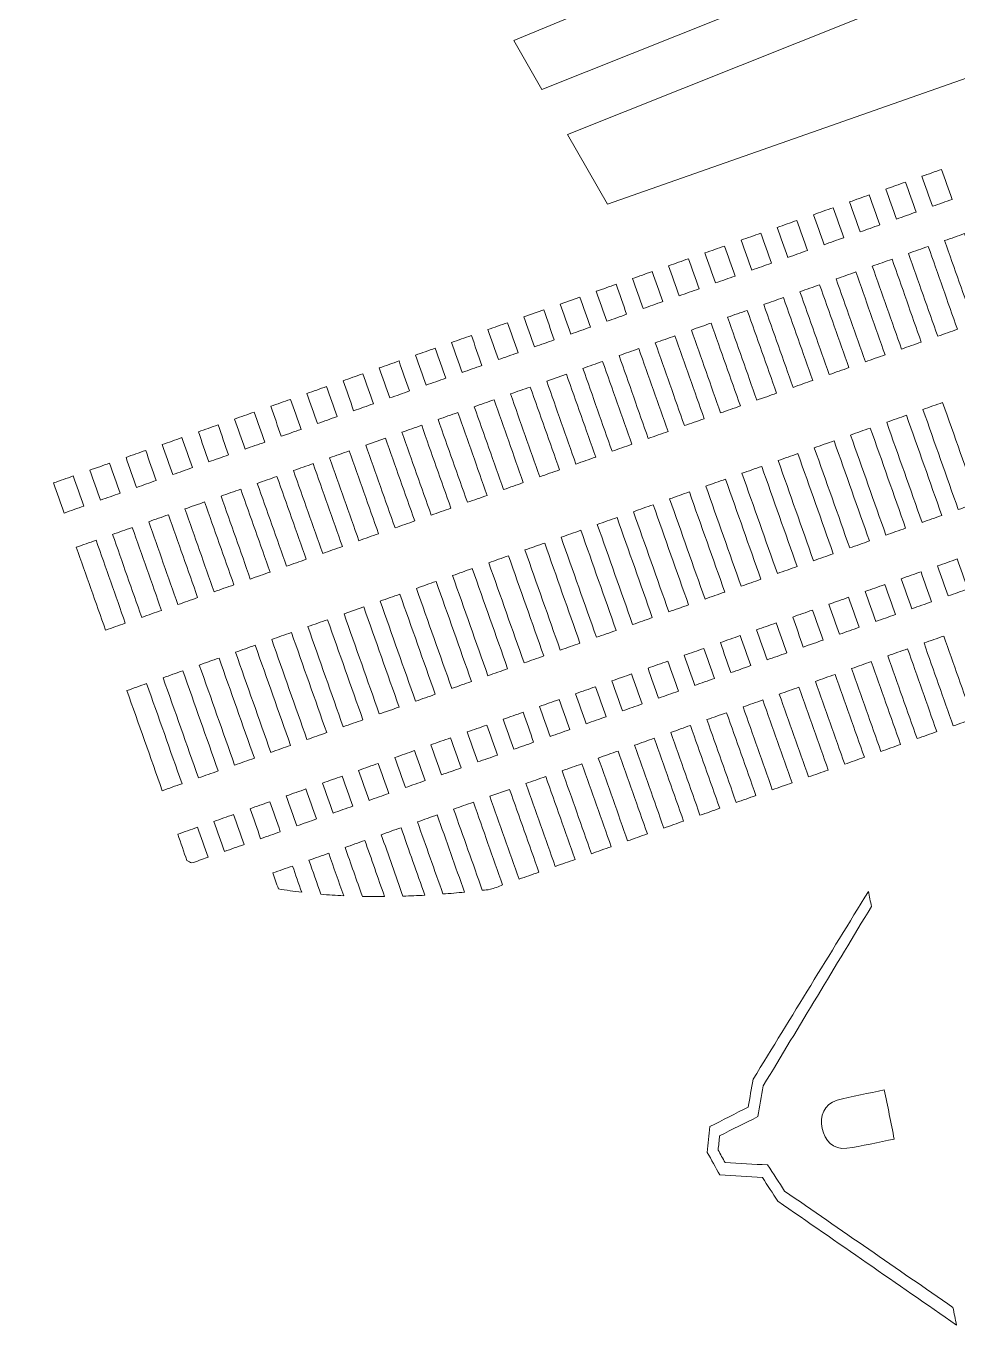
# Model space of a CAD drawing. Header units: millimetres. Extents: x -751 to 1411, y -446 to 1681.
# Drawn here: x -100.5 to 5.1, y 163.3 to 311.8 of the extents above; entities that cross this region are included whole.
import ezdxf

# ---------------------------------------------------------------- set-up
doc = ezdxf.new("R2010")
doc.units = ezdxf.units.MM
doc.header["$MEASUREMENT"] = 0
doc.layers.add('Layer 6', color=7, linetype='Continuous')

msp = doc.modelspace()

# ---------------------------------------------------------------- linework, layer by layer
at = {"layer": 'Layer 6', "lineweight": 0}
for points in [[(-42.08, 304.58), (-45.25, 310.13), (92.16, 366.97), (95.84, 359.61), (-42.08, 304.58)], [(105.27, 340.78), (-34.65, 291.58), (-39.18, 299.5), (98.44, 354.42), (105.27, 340.78)]]:
    msp.add_lwpolyline(points, dxfattribs=at)
for points, knots in [([(-198.52, 551.4), (-477.55, 551.4), (-697.08, 331.88), (-697.08, 52.85), (-697.08, -226.18), (-477.55, -445.71), (-198.52, -445.71), (80.51, -445.71), (300.03, -226.18), (300.03, 52.85), (300.03, 331.88), (80.51, 551.4), (-198.52, 551.4)], [0, 0, 0, 0, 1, 1, 1, 2, 2, 2, 3, 3, 3, 4, 4, 4, 4]), ([(2.19, 291.35), (1.79, 292.48), (1.39, 293.62), (0.99, 294.75), (1.73, 295.01), (2.48, 295.28), (3.22, 295.54), (3.62, 294.41), (4.02, 293.27), (4.42, 292.14), (3.68, 291.87), (2.93, 291.61), (2.19, 291.35)], [0, 0, 0, 0, 1, 1, 1, 2, 2, 2, 3, 3, 3, 4, 4, 4, 4]), ([(-1.91, 289.9), (-2.31, 291.03), (-2.71, 292.17), (-3.11, 293.3), (-2.37, 293.56), (-1.62, 293.83), (-0.88, 294.09), (-0.48, 292.96), (-0.08, 291.82), (0.32, 290.69), (-0.42, 290.43), (-1.17, 290.16), (-1.91, 289.9)], [0, 0, 0, 0, 1, 1, 1, 2, 2, 2, 3, 3, 3, 4, 4, 4, 4]), ([(-6.01, 288.45), (-6.41, 289.59), (-6.81, 290.72), (-7.21, 291.85), (-6.47, 292.12), (-5.72, 292.38), (-4.98, 292.64), (-4.58, 291.51), (-4.18, 290.38), (-3.78, 289.24), (-4.52, 288.98), (-5.27, 288.72), (-6.01, 288.45)], [0, 0, 0, 0, 1, 1, 1, 2, 2, 2, 3, 3, 3, 4, 4, 4, 4]), ([(-10.11, 287), (-10.51, 288.14), (-10.91, 289.27), (-11.31, 290.4), (-10.57, 290.67), (-9.82, 290.93), (-9.08, 291.19), (-8.68, 290.06), (-8.28, 288.93), (-7.88, 287.79), (-8.62, 287.53), (-9.37, 287.27), (-10.11, 287)], [0, 0, 0, 0, 1, 1, 1, 2, 2, 2, 3, 3, 3, 4, 4, 4, 4]), ([(-14.21, 285.56), (-14.61, 286.69), (-15.01, 287.82), (-15.41, 288.96), (-14.67, 289.22), (-13.92, 289.48), (-13.18, 289.75), (-12.78, 288.61), (-12.38, 287.48), (-11.98, 286.35), (-12.72, 286.08), (-13.47, 285.82), (-14.21, 285.56)], [0, 0, 0, 0, 1, 1, 1, 2, 2, 2, 3, 3, 3, 4, 4, 4, 4]), ([(-18.31, 284.11), (-18.71, 285.24), (-19.11, 286.38), (-19.52, 287.51), (-18.77, 287.77), (-18.02, 288.04), (-17.28, 288.3), (-16.88, 287.16), (-16.48, 286.03), (-16.08, 284.9), (-16.82, 284.63), (-17.57, 284.37), (-18.31, 284.11)], [0, 0, 0, 0, 1, 1, 1, 2, 2, 2, 3, 3, 3, 4, 4, 4, 4]), ([(5.8, 288.25), (6.9, 285.12), (8.01, 281.99), (9.11, 278.86), (8.37, 278.6), (7.62, 278.33), (6.88, 278.07), (5.77, 281.2), (4.67, 284.33), (3.56, 287.46), (4.31, 287.72), (5.05, 287.99), (5.8, 288.25)], [0, 0, 0, 0, 1, 1, 1, 2, 2, 2, 3, 3, 3, 4, 4, 4, 4]), ([(-22.41, 282.66), (-22.82, 283.79), (-23.22, 284.93), (-23.62, 286.06), (-22.87, 286.32), (-22.13, 286.59), (-21.38, 286.85), (-20.98, 285.72), (-20.58, 284.58), (-20.18, 283.45), (-20.92, 283.19), (-21.67, 282.92), (-22.41, 282.66)], [0, 0, 0, 0, 1, 1, 1, 2, 2, 2, 3, 3, 3, 4, 4, 4, 4]), ([(1.7, 286.8), (2.8, 283.67), (3.91, 280.54), (5.01, 277.41), (4.27, 277.15), (3.52, 276.88), (2.78, 276.62), (1.67, 279.75), (0.57, 282.88), (-0.54, 286.01), (0.21, 286.28), (0.95, 286.54), (1.7, 286.8)], [0, 0, 0, 0, 1, 1, 1, 2, 2, 2, 3, 3, 3, 4, 4, 4, 4]), ([(-26.52, 281.21), (-26.92, 282.35), (-27.32, 283.48), (-27.72, 284.61), (-26.97, 284.88), (-26.23, 285.14), (-25.48, 285.4), (-25.08, 284.27), (-24.68, 283.13), (-24.28, 282), (-25.02, 281.74), (-25.77, 281.47), (-26.52, 281.21)], [0, 0, 0, 0, 1, 1, 1, 2, 2, 2, 3, 3, 3, 4, 4, 4, 4]), ([(-2.4, 285.35), (-1.3, 282.22), (-0.19, 279.09), (0.91, 275.96), (0.17, 275.7), (-0.58, 275.44), (-1.32, 275.17), (-2.43, 278.3), (-3.53, 281.43), (-4.64, 284.57), (-3.89, 284.83), (-3.15, 285.09), (-2.4, 285.35)], [0, 0, 0, 0, 1, 1, 1, 2, 2, 2, 3, 3, 3, 4, 4, 4, 4]), ([(-30.62, 279.76), (-31.02, 280.9), (-31.42, 282.03), (-31.82, 283.16), (-31.07, 283.43), (-30.33, 283.69), (-29.58, 283.95), (-29.18, 282.82), (-28.78, 281.69), (-28.38, 280.55), (-29.13, 280.29), (-29.87, 280.03), (-30.62, 279.76)], [0, 0, 0, 0, 1, 1, 1, 2, 2, 2, 3, 3, 3, 4, 4, 4, 4]), ([(-6.5, 283.91), (-5.4, 280.78), (-4.29, 277.65), (-3.19, 274.51), (-3.93, 274.25), (-4.68, 273.99), (-5.42, 273.73), (-6.53, 276.86), (-7.64, 279.99), (-8.74, 283.12), (-8, 283.38), (-7.25, 283.64), (-6.5, 283.91)], [0, 0, 0, 0, 1, 1, 1, 2, 2, 2, 3, 3, 3, 4, 4, 4, 4]), ([(-34.72, 278.32), (-35.12, 279.45), (-35.52, 280.58), (-35.92, 281.72), (-35.17, 281.98), (-34.43, 282.24), (-33.68, 282.51), (-33.28, 281.37), (-32.88, 280.24), (-32.48, 279.11), (-33.23, 278.84), (-33.97, 278.58), (-34.72, 278.32)], [0, 0, 0, 0, 1, 1, 1, 2, 2, 2, 3, 3, 3, 4, 4, 4, 4]), ([(-10.61, 282.46), (-9.5, 279.33), (-8.39, 276.2), (-7.29, 273.07), (-8.03, 272.8), (-8.78, 272.54), (-9.52, 272.28), (-10.63, 275.41), (-11.74, 278.54), (-12.84, 281.67), (-12.1, 281.93), (-11.35, 282.2), (-10.61, 282.46)], [0, 0, 0, 0, 1, 1, 1, 2, 2, 2, 3, 3, 3, 4, 4, 4, 4]), ([(-38.82, 276.87), (-39.22, 278), (-39.62, 279.14), (-40.02, 280.27), (-40.02, 280.27), (-37.78, 281.06), (-37.78, 281.06), (-37.38, 279.92), (-36.98, 278.79), (-36.58, 277.66), (-37.33, 277.39), (-38.07, 277.13), (-38.82, 276.87)], [0, 0, 0, 0, 1, 1, 1, 2, 2, 2, 3, 3, 3, 4, 4, 4, 4]), ([(-14.71, 281.01), (-13.6, 277.88), (-12.49, 274.75), (-11.39, 271.62), (-12.13, 271.36), (-12.88, 271.09), (-13.62, 270.83), (-14.73, 273.96), (-15.84, 277.09), (-16.94, 280.22), (-16.2, 280.48), (-15.45, 280.75), (-14.71, 281.01)], [0, 0, 0, 0, 1, 1, 1, 2, 2, 2, 3, 3, 3, 4, 4, 4, 4]), ([(-42.92, 275.42), (-43.32, 276.55), (-43.72, 277.69), (-44.12, 278.82), (-44.12, 278.82), (-41.88, 279.61), (-41.88, 279.61), (-41.48, 278.48), (-41.08, 277.34), (-40.68, 276.21), (-41.43, 275.95), (-42.17, 275.68), (-42.92, 275.42)], [0, 0, 0, 0, 1, 1, 1, 2, 2, 2, 3, 3, 3, 4, 4, 4, 4]), ([(-18.81, 279.56), (-17.7, 276.43), (-16.6, 273.3), (-15.49, 270.17), (-16.23, 269.91), (-16.98, 269.64), (-17.73, 269.38), (-18.83, 272.51), (-19.94, 275.64), (-21.04, 278.77), (-20.3, 279.04), (-19.55, 279.3), (-18.81, 279.56)], [0, 0, 0, 0, 1, 1, 1, 2, 2, 2, 3, 3, 3, 4, 4, 4, 4]), ([(-47.02, 273.97), (-47.42, 275.11), (-47.82, 276.24), (-48.22, 277.37), (-47.47, 277.64), (-46.73, 277.9), (-45.98, 278.16), (-45.58, 277.03), (-45.18, 275.89), (-44.78, 274.76), (-45.53, 274.5), (-46.27, 274.23), (-47.02, 273.97)], [0, 0, 0, 0, 1, 1, 1, 2, 2, 2, 3, 3, 3, 4, 4, 4, 4]), ([(-22.91, 278.11), (-21.8, 274.98), (-20.7, 271.85), (-19.59, 268.72), (-20.34, 268.46), (-21.08, 268.2), (-21.83, 267.93), (-22.93, 271.06), (-24.04, 274.19), (-25.14, 277.32), (-24.4, 277.59), (-23.65, 277.85), (-22.91, 278.11)], [0, 0, 0, 0, 1, 1, 1, 2, 2, 2, 3, 3, 3, 4, 4, 4, 4]), ([(-51.12, 272.52), (-51.52, 273.66), (-51.92, 274.79), (-52.32, 275.92), (-51.57, 276.19), (-50.83, 276.45), (-50.08, 276.71), (-49.68, 275.58), (-49.28, 274.45), (-48.88, 273.31), (-49.63, 273.05), (-50.37, 272.79), (-51.12, 272.52)], [0, 0, 0, 0, 1, 1, 1, 2, 2, 2, 3, 3, 3, 4, 4, 4, 4]), ([(-27.01, 276.67), (-25.9, 273.54), (-24.8, 270.41), (-23.69, 267.27), (-24.44, 267.01), (-25.18, 266.75), (-25.93, 266.49), (-27.03, 269.62), (-28.14, 272.75), (-29.24, 275.88), (-28.5, 276.14), (-27.75, 276.4), (-27.01, 276.67)], [0, 0, 0, 0, 1, 1, 1, 2, 2, 2, 3, 3, 3, 4, 4, 4, 4]), ([(-55.22, 271.08), (-55.62, 272.21), (-56.02, 273.34), (-56.42, 274.48), (-55.67, 274.74), (-54.93, 275), (-54.18, 275.27), (-53.78, 274.13), (-53.38, 273), (-52.98, 271.86), (-53.73, 271.6), (-54.47, 271.34), (-55.22, 271.08)], [0, 0, 0, 0, 1, 1, 1, 2, 2, 2, 3, 3, 3, 4, 4, 4, 4]), ([(-31.11, 275.22), (-30, 272.09), (-28.9, 268.96), (-27.79, 265.83), (-28.54, 265.56), (-29.28, 265.3), (-30.03, 265.04), (-31.13, 268.17), (-32.24, 271.3), (-33.34, 274.43), (-32.6, 274.69), (-31.85, 274.96), (-31.11, 275.22)], [0, 0, 0, 0, 1, 1, 1, 2, 2, 2, 3, 3, 3, 4, 4, 4, 4]), ([(-59.32, 269.63), (-59.72, 270.76), (-60.12, 271.89), (-60.52, 273.03), (-59.77, 273.29), (-59.03, 273.55), (-58.28, 273.82), (-57.88, 272.68), (-57.48, 271.55), (-57.08, 270.42), (-57.83, 270.15), (-58.57, 269.89), (-59.32, 269.63)], [0, 0, 0, 0, 1, 1, 1, 2, 2, 2, 3, 3, 3, 4, 4, 4, 4]), ([(-35.21, 273.77), (-34.1, 270.64), (-33, 267.51), (-31.89, 264.38), (-32.64, 264.12), (-33.38, 263.85), (-34.13, 263.59), (-35.23, 266.72), (-36.34, 269.85), (-37.44, 272.98), (-36.7, 273.24), (-35.95, 273.51), (-35.21, 273.77)], [0, 0, 0, 0, 1, 1, 1, 2, 2, 2, 3, 3, 3, 4, 4, 4, 4]), ([(-63.42, 268.18), (-63.82, 269.31), (-64.22, 270.45), (-64.62, 271.58), (-63.88, 271.84), (-63.13, 272.11), (-62.38, 272.37), (-61.98, 271.24), (-61.58, 270.1), (-61.18, 268.97), (-61.93, 268.71), (-62.67, 268.44), (-63.42, 268.18)], [0, 0, 0, 0, 1, 1, 1, 2, 2, 2, 3, 3, 3, 4, 4, 4, 4]), ([(-39.31, 272.32), (-38.2, 269.19), (-37.1, 266.06), (-35.99, 262.93), (-36.74, 262.67), (-37.48, 262.4), (-38.23, 262.14), (-39.33, 265.27), (-40.44, 268.4), (-41.54, 271.53), (-41.54, 271.53), (-39.31, 272.32), (-39.31, 272.32)], [0, 0, 0, 0, 1, 1, 1, 2, 2, 2, 3, 3, 3, 4, 4, 4, 4]), ([(-67.52, 266.73), (-67.92, 267.86), (-68.32, 269), (-68.72, 270.13), (-67.98, 270.4), (-67.23, 270.66), (-66.49, 270.92), (-66.09, 269.79), (-65.68, 268.65), (-65.28, 267.52), (-66.03, 267.26), (-66.77, 266.99), (-67.52, 266.73)], [0, 0, 0, 0, 1, 1, 1, 2, 2, 2, 3, 3, 3, 4, 4, 4, 4]), ([(-43.41, 270.87), (-42.3, 267.74), (-41.2, 264.61), (-40.09, 261.48), (-40.84, 261.22), (-41.58, 260.96), (-42.33, 260.69), (-43.43, 263.82), (-44.54, 266.95), (-45.64, 270.08), (-44.9, 270.35), (-44.15, 270.61), (-43.41, 270.87)], [0, 0, 0, 0, 1, 1, 1, 2, 2, 2, 3, 3, 3, 4, 4, 4, 4]), ([(-71.62, 265.28), (-72.02, 266.42), (-72.42, 267.55), (-72.82, 268.68), (-72.08, 268.95), (-71.33, 269.21), (-70.59, 269.47), (-70.19, 268.34), (-69.78, 267.21), (-69.38, 266.07), (-70.13, 265.81), (-70.88, 265.55), (-71.62, 265.28)], [0, 0, 0, 0, 1, 1, 1, 2, 2, 2, 3, 3, 3, 4, 4, 4, 4]), ([(-47.51, 269.43), (-46.4, 266.3), (-45.3, 263.16), (-44.19, 260.03), (-44.94, 259.77), (-45.68, 259.51), (-46.43, 259.24), (-47.53, 262.38), (-48.64, 265.51), (-49.75, 268.64), (-49, 268.9), (-48.25, 269.16), (-47.51, 269.43)], [0, 0, 0, 0, 1, 1, 1, 2, 2, 2, 3, 3, 3, 4, 4, 4, 4]), ([(5.1, 256.98), (3.77, 260.76), (2.43, 264.54), (1.1, 268.33), (1.84, 268.59), (2.59, 268.85), (3.33, 269.11), (4.67, 265.33), (6, 261.55), (7.34, 257.77), (6.59, 257.5), (5.85, 257.24), (5.1, 256.98)], [0, 0, 0, 0, 1, 1, 1, 2, 2, 2, 3, 3, 3, 4, 4, 4, 4]), ([(-75.72, 263.84), (-76.12, 264.97), (-76.52, 266.1), (-76.92, 267.24), (-76.18, 267.5), (-75.43, 267.76), (-74.69, 268.03), (-74.29, 266.89), (-73.89, 265.76), (-73.49, 264.62), (-74.23, 264.36), (-74.98, 264.1), (-75.72, 263.84)], [0, 0, 0, 0, 1, 1, 1, 2, 2, 2, 3, 3, 3, 4, 4, 4, 4]), ([(-51.61, 267.98), (-50.5, 264.85), (-49.4, 261.72), (-48.29, 258.59), (-49.04, 258.32), (-49.78, 258.06), (-50.53, 257.8), (-51.63, 260.93), (-52.74, 264.06), (-53.85, 267.19), (-53.1, 267.45), (-52.36, 267.72), (-51.61, 267.98)], [0, 0, 0, 0, 1, 1, 1, 2, 2, 2, 3, 3, 3, 4, 4, 4, 4]), ([(1, 255.53), (-0.33, 259.31), (-1.67, 263.09), (-3.01, 266.88), (-2.26, 267.14), (-1.51, 267.4), (-0.77, 267.67), (0.57, 263.88), (1.9, 260.1), (3.24, 256.32), (2.49, 256.05), (1.75, 255.79), (1, 255.53)], [0, 0, 0, 0, 1, 1, 1, 2, 2, 2, 3, 3, 3, 4, 4, 4, 4]), ([(-79.82, 262.39), (-80.22, 263.52), (-80.62, 264.65), (-81.02, 265.79), (-80.28, 266.05), (-79.53, 266.31), (-78.79, 266.58), (-78.39, 265.44), (-77.99, 264.31), (-77.59, 263.18), (-78.33, 262.91), (-79.08, 262.65), (-79.82, 262.39)], [0, 0, 0, 0, 1, 1, 1, 2, 2, 2, 3, 3, 3, 4, 4, 4, 4]), ([(-55.71, 266.53), (-54.61, 263.4), (-53.5, 260.27), (-52.39, 257.14), (-53.14, 256.88), (-53.88, 256.61), (-54.63, 256.35), (-55.74, 259.48), (-56.84, 262.61), (-57.95, 265.74), (-57.2, 266), (-56.46, 266.27), (-55.71, 266.53)], [0, 0, 0, 0, 1, 1, 1, 2, 2, 2, 3, 3, 3, 4, 4, 4, 4]), ([(-3.1, 254.08), (-4.43, 257.86), (-5.77, 261.65), (-7.11, 265.43), (-6.36, 265.69), (-5.62, 265.96), (-4.87, 266.22), (-3.53, 262.44), (-2.2, 258.65), (-0.86, 254.87), (-1.61, 254.61), (-2.35, 254.34), (-3.1, 254.08)], [0, 0, 0, 0, 1, 1, 1, 2, 2, 2, 3, 3, 3, 4, 4, 4, 4]), ([(-83.92, 260.94), (-84.32, 262.07), (-84.72, 263.21), (-85.12, 264.34), (-84.38, 264.6), (-83.63, 264.87), (-82.89, 265.13), (-82.49, 264), (-82.09, 262.86), (-81.69, 261.73), (-82.43, 261.47), (-83.18, 261.2), (-83.92, 260.94)], [0, 0, 0, 0, 1, 1, 1, 2, 2, 2, 3, 3, 3, 4, 4, 4, 4]), ([(-59.81, 265.08), (-58.71, 261.95), (-57.6, 258.82), (-56.49, 255.69), (-57.24, 255.43), (-57.98, 255.16), (-58.73, 254.9), (-59.84, 258.03), (-60.94, 261.16), (-62.05, 264.29), (-62.05, 264.29), (-59.81, 265.08), (-59.81, 265.08)], [0, 0, 0, 0, 1, 1, 1, 2, 2, 2, 3, 3, 3, 4, 4, 4, 4]), ([(-7.2, 252.63), (-8.53, 256.41), (-9.87, 260.2), (-11.21, 263.98), (-10.46, 264.24), (-9.72, 264.51), (-8.97, 264.77), (-7.63, 260.99), (-6.3, 257.2), (-4.96, 253.42), (-5.71, 253.16), (-6.45, 252.89), (-7.2, 252.63)], [0, 0, 0, 0, 1, 1, 1, 2, 2, 2, 3, 3, 3, 4, 4, 4, 4]), ([(-88.02, 259.49), (-88.42, 260.62), (-88.82, 261.76), (-89.22, 262.89), (-88.48, 263.16), (-87.73, 263.42), (-86.99, 263.68), (-86.59, 262.55), (-86.19, 261.41), (-85.79, 260.28), (-86.53, 260.02), (-87.28, 259.75), (-88.02, 259.49)], [0, 0, 0, 0, 1, 1, 1, 2, 2, 2, 3, 3, 3, 4, 4, 4, 4]), ([(-63.91, 263.63), (-62.81, 260.5), (-61.7, 257.37), (-60.6, 254.24), (-61.34, 253.98), (-62.09, 253.72), (-62.83, 253.45), (-63.94, 256.58), (-65.04, 259.71), (-66.15, 262.84), (-65.4, 263.11), (-64.66, 263.37), (-63.91, 263.63)], [0, 0, 0, 0, 1, 1, 1, 2, 2, 2, 3, 3, 3, 4, 4, 4, 4]), ([(-11.3, 251.18), (-12.64, 254.97), (-13.97, 258.75), (-15.31, 262.53), (-14.56, 262.8), (-13.82, 263.06), (-13.07, 263.32), (-11.74, 259.54), (-10.4, 255.76), (-9.06, 251.97), (-9.81, 251.71), (-10.55, 251.45), (-11.3, 251.18)], [0, 0, 0, 0, 1, 1, 1, 2, 2, 2, 3, 3, 3, 4, 4, 4, 4]), ([(-93.32, 261.44), (-92.58, 261.71), (-91.83, 261.97), (-91.09, 262.23), (-90.69, 261.1), (-90.29, 259.97), (-89.89, 258.83), (-90.63, 258.57), (-91.38, 258.31), (-92.12, 258.04), (-92.52, 259.18), (-92.92, 260.31), (-93.32, 261.44)], [0, 0, 0, 0, 1, 1, 1, 2, 2, 2, 3, 3, 3, 4, 4, 4, 4]), ([(-68.01, 262.19), (-66.91, 259.06), (-65.8, 255.92), (-64.7, 252.79), (-65.44, 252.53), (-66.19, 252.27), (-66.93, 252), (-68.04, 255.14), (-69.14, 258.27), (-70.25, 261.4), (-69.5, 261.66), (-68.76, 261.92), (-68.01, 262.19)], [0, 0, 0, 0, 1, 1, 1, 2, 2, 2, 3, 3, 3, 4, 4, 4, 4]), ([(-15.4, 249.74), (-16.74, 253.52), (-18.07, 257.3), (-19.41, 261.09), (-18.66, 261.35), (-17.92, 261.61), (-17.17, 261.87), (-15.84, 258.09), (-14.5, 254.31), (-13.16, 250.52), (-13.91, 250.26), (-14.65, 250), (-15.4, 249.74)], [0, 0, 0, 0, 1, 1, 1, 2, 2, 2, 3, 3, 3, 4, 4, 4, 4]), ([(-96.22, 256.59), (-96.62, 257.73), (-97.02, 258.86), (-97.42, 260), (-96.68, 260.26), (-95.93, 260.52), (-95.19, 260.79), (-94.79, 259.65), (-94.39, 258.52), (-93.99, 257.38), (-94.73, 257.12), (-95.48, 256.86), (-96.22, 256.59)], [0, 0, 0, 0, 1, 1, 1, 2, 2, 2, 3, 3, 3, 4, 4, 4, 4]), ([(-72.11, 260.74), (-71.01, 257.61), (-69.9, 254.48), (-68.8, 251.35), (-69.54, 251.08), (-70.29, 250.82), (-71.03, 250.56), (-72.14, 253.69), (-73.24, 256.82), (-74.35, 259.95), (-73.6, 260.21), (-72.86, 260.47), (-72.11, 260.74)], [0, 0, 0, 0, 1, 1, 1, 2, 2, 2, 3, 3, 3, 4, 4, 4, 4]), ([(-19.5, 248.29), (-20.84, 252.07), (-22.17, 255.85), (-23.51, 259.64), (-22.76, 259.9), (-22.02, 260.16), (-21.27, 260.43), (-19.94, 256.64), (-18.6, 252.86), (-17.26, 249.08), (-18.01, 248.81), (-18.75, 248.55), (-19.5, 248.29)], [0, 0, 0, 0, 1, 1, 1, 2, 2, 2, 3, 3, 3, 4, 4, 4, 4]), ([(-76.21, 259.29), (-75.11, 256.16), (-74, 253.03), (-72.9, 249.9), (-73.64, 249.63), (-74.39, 249.37), (-75.13, 249.11), (-76.24, 252.24), (-77.34, 255.37), (-78.45, 258.5), (-77.7, 258.76), (-76.96, 259.03), (-76.21, 259.29)], [0, 0, 0, 0, 1, 1, 1, 2, 2, 2, 3, 3, 3, 4, 4, 4, 4]), ([(-23.6, 246.84), (-24.94, 250.62), (-26.27, 254.41), (-27.61, 258.19), (-26.86, 258.45), (-26.12, 258.72), (-25.37, 258.98), (-24.04, 255.2), (-22.7, 251.41), (-21.36, 247.63), (-22.11, 247.37), (-22.86, 247.1), (-23.6, 246.84)], [0, 0, 0, 0, 1, 1, 1, 2, 2, 2, 3, 3, 3, 4, 4, 4, 4]), ([(-80.31, 257.84), (-79.21, 254.71), (-78.1, 251.58), (-77, 248.45), (-77.74, 248.19), (-78.49, 247.92), (-79.23, 247.66), (-80.34, 250.79), (-81.44, 253.92), (-82.55, 257.05), (-81.8, 257.32), (-81.06, 257.58), (-80.31, 257.84)], [0, 0, 0, 0, 1, 1, 1, 2, 2, 2, 3, 3, 3, 4, 4, 4, 4]), ([(-27.7, 245.39), (-29.04, 249.17), (-30.37, 252.96), (-31.71, 256.74), (-30.96, 257), (-30.22, 257.27), (-29.47, 257.53), (-28.14, 253.75), (-26.8, 249.96), (-25.46, 246.18), (-26.21, 245.92), (-26.96, 245.65), (-27.7, 245.39)], [0, 0, 0, 0, 1, 1, 1, 2, 2, 2, 3, 3, 3, 4, 4, 4, 4]), ([(-84.41, 256.39), (-83.31, 253.26), (-82.2, 250.13), (-81.1, 247), (-81.84, 246.74), (-82.59, 246.48), (-83.33, 246.21), (-84.44, 249.34), (-85.54, 252.47), (-86.65, 255.6), (-85.9, 255.87), (-85.16, 256.13), (-84.41, 256.39)], [0, 0, 0, 0, 1, 1, 1, 2, 2, 2, 3, 3, 3, 4, 4, 4, 4]), ([(-31.8, 243.94), (-33.14, 247.73), (-34.47, 251.51), (-35.81, 255.29), (-35.06, 255.56), (-34.32, 255.82), (-33.57, 256.08), (-32.24, 252.3), (-30.9, 248.52), (-29.57, 244.73), (-30.31, 244.47), (-31.06, 244.21), (-31.8, 243.94)], [0, 0, 0, 0, 1, 1, 1, 2, 2, 2, 3, 3, 3, 4, 4, 4, 4]), ([(-90.75, 254.16), (-90, 254.42), (-89.26, 254.68), (-88.51, 254.95), (-87.41, 251.82), (-86.3, 248.68), (-85.2, 245.55), (-85.94, 245.29), (-86.69, 245.03), (-87.43, 244.76), (-88.54, 247.9), (-89.64, 251.03), (-90.75, 254.16)], [0, 0, 0, 0, 1, 1, 1, 2, 2, 2, 3, 3, 3, 4, 4, 4, 4]), ([(-35.9, 242.5), (-37.24, 246.28), (-38.57, 250.06), (-39.91, 253.84), (-39.16, 254.11), (-38.42, 254.37), (-37.67, 254.63), (-36.34, 250.85), (-35, 247.07), (-33.67, 243.28), (-34.41, 243.02), (-35.16, 242.76), (-35.9, 242.5)], [0, 0, 0, 0, 1, 1, 1, 2, 2, 2, 3, 3, 3, 4, 4, 4, 4]), ([(-92.62, 253.5), (-91.51, 250.37), (-90.4, 247.24), (-89.3, 244.11), (-90.04, 243.84), (-90.79, 243.58), (-91.53, 243.32), (-92.64, 246.45), (-93.75, 249.58), (-94.85, 252.71), (-94.11, 252.97), (-93.36, 253.23), (-92.62, 253.5)], [0, 0, 0, 0, 1, 1, 1, 2, 2, 2, 3, 3, 3, 4, 4, 4, 4]), ([(-40, 241.05), (-41.34, 244.83), (-42.67, 248.61), (-44.01, 252.4), (-43.26, 252.66), (-42.52, 252.92), (-41.77, 253.19), (-40.44, 249.4), (-39.1, 245.62), (-37.77, 241.84), (-38.51, 241.57), (-39.26, 241.31), (-40, 241.05)], [0, 0, 0, 0, 1, 1, 1, 2, 2, 2, 3, 3, 3, 4, 4, 4, 4]), ([(-44.1, 239.6), (-45.44, 243.38), (-46.77, 247.17), (-48.11, 250.95), (-47.37, 251.21), (-46.62, 251.48), (-45.87, 251.74), (-44.54, 247.96), (-43.2, 244.17), (-41.87, 240.39), (-42.61, 240.13), (-43.36, 239.86), (-44.1, 239.6)], [0, 0, 0, 0, 1, 1, 1, 2, 2, 2, 3, 3, 3, 4, 4, 4, 4]), ([(4.98, 251.38), (5.38, 250.25), (5.78, 249.11), (6.18, 247.98), (5.44, 247.72), (4.69, 247.45), (3.95, 247.19), (3.55, 248.32), (3.15, 249.46), (2.75, 250.59), (3.49, 250.85), (4.24, 251.12), (4.98, 251.38)], [0, 0, 0, 0, 1, 1, 1, 2, 2, 2, 3, 3, 3, 4, 4, 4, 4]), ([(-48.2, 238.15), (-49.54, 241.93), (-50.88, 245.72), (-52.21, 249.5), (-51.47, 249.76), (-50.72, 250.03), (-49.98, 250.29), (-48.64, 246.51), (-47.3, 242.72), (-45.97, 238.94), (-46.71, 238.68), (-47.46, 238.41), (-48.2, 238.15)], [0, 0, 0, 0, 1, 1, 1, 2, 2, 2, 3, 3, 3, 4, 4, 4, 4]), ([(0.88, 249.93), (1.28, 248.8), (1.68, 247.67), (2.08, 246.53), (1.34, 246.27), (0.59, 246.01), (-0.15, 245.74), (-0.55, 246.88), (-0.95, 248.01), (-1.35, 249.14), (-0.61, 249.41), (0.14, 249.67), (0.88, 249.93)], [0, 0, 0, 0, 1, 1, 1, 2, 2, 2, 3, 3, 3, 4, 4, 4, 4]), ([(-52.3, 236.7), (-53.64, 240.49), (-54.98, 244.27), (-56.31, 248.05), (-55.57, 248.32), (-54.82, 248.58), (-54.08, 248.84), (-52.74, 245.06), (-51.4, 241.28), (-50.07, 237.49), (-50.81, 237.23), (-51.56, 236.97), (-52.3, 236.7)], [0, 0, 0, 0, 1, 1, 1, 2, 2, 2, 3, 3, 3, 4, 4, 4, 4]), ([(-3.22, 248.48), (-2.82, 247.35), (-2.42, 246.22), (-2.02, 245.08), (-2.76, 244.82), (-3.51, 244.56), (-4.25, 244.29), (-4.65, 245.43), (-5.06, 246.56), (-5.46, 247.7), (-4.71, 247.96), (-3.96, 248.22), (-3.22, 248.48)], [0, 0, 0, 0, 1, 1, 1, 2, 2, 2, 3, 3, 3, 4, 4, 4, 4]), ([(-56.4, 235.25), (-57.74, 239.04), (-59.08, 242.82), (-60.41, 246.6), (-59.67, 246.87), (-58.92, 247.13), (-58.18, 247.39), (-56.84, 243.61), (-55.51, 239.83), (-54.17, 236.04), (-54.91, 235.78), (-55.66, 235.52), (-56.4, 235.25)], [0, 0, 0, 0, 1, 1, 1, 2, 2, 2, 3, 3, 3, 4, 4, 4, 4]), ([(-7.32, 247.04), (-6.92, 245.9), (-6.52, 244.77), (-6.12, 243.64), (-6.86, 243.37), (-7.61, 243.11), (-8.35, 242.85), (-8.75, 243.98), (-9.16, 245.11), (-9.56, 246.25), (-8.81, 246.51), (-8.07, 246.77), (-7.32, 247.04)], [0, 0, 0, 0, 1, 1, 1, 2, 2, 2, 3, 3, 3, 4, 4, 4, 4]), ([(-60.51, 233.81), (-61.84, 237.59), (-63.18, 241.37), (-64.51, 245.16), (-64.51, 245.16), (-62.28, 245.95), (-62.28, 245.95), (-60.94, 242.16), (-59.6, 238.38), (-58.27, 234.6), (-59.01, 234.33), (-59.76, 234.07), (-60.51, 233.81)], [0, 0, 0, 0, 1, 1, 1, 2, 2, 2, 3, 3, 3, 4, 4, 4, 4]), ([(-11.42, 245.59), (-11.02, 244.45), (-10.62, 243.32), (-10.22, 242.19), (-10.96, 241.92), (-11.71, 241.66), (-12.46, 241.4), (-12.86, 242.53), (-13.26, 243.67), (-13.66, 244.8), (-12.91, 245.06), (-12.17, 245.33), (-11.42, 245.59)], [0, 0, 0, 0, 1, 1, 1, 2, 2, 2, 3, 3, 3, 4, 4, 4, 4]), ([(-68.61, 243.71), (-67.87, 243.97), (-67.12, 244.23), (-66.38, 244.5), (-65.04, 240.71), (-63.71, 236.93), (-62.37, 233.15), (-63.11, 232.89), (-63.86, 232.62), (-64.61, 232.36), (-65.94, 236.14), (-67.28, 239.93), (-68.61, 243.71)], [0, 0, 0, 0, 1, 1, 1, 2, 2, 2, 3, 3, 3, 4, 4, 4, 4]), ([(-15.52, 244.14), (-15.12, 243.01), (-14.72, 241.87), (-14.32, 240.74), (-15.07, 240.48), (-15.81, 240.21), (-16.56, 239.95), (-16.96, 241.08), (-17.36, 242.22), (-17.76, 243.35), (-17.01, 243.61), (-16.27, 243.88), (-15.52, 244.14)], [0, 0, 0, 0, 1, 1, 1, 2, 2, 2, 3, 3, 3, 4, 4, 4, 4]), ([(-72.71, 242.26), (-71.97, 242.52), (-71.22, 242.79), (-70.48, 243.05), (-69.14, 239.27), (-67.81, 235.48), (-66.47, 231.7), (-67.22, 231.44), (-67.96, 231.17), (-68.71, 230.91), (-70.04, 234.69), (-71.38, 238.48), (-72.71, 242.26)], [0, 0, 0, 0, 1, 1, 1, 2, 2, 2, 3, 3, 3, 4, 4, 4, 4]), ([(-19.62, 242.69), (-19.22, 241.56), (-18.82, 240.43), (-18.42, 239.29), (-19.17, 239.03), (-19.91, 238.76), (-20.66, 238.5), (-21.06, 239.64), (-21.46, 240.77), (-21.86, 241.9), (-21.11, 242.17), (-20.37, 242.43), (-19.62, 242.69)], [0, 0, 0, 0, 1, 1, 1, 2, 2, 2, 3, 3, 3, 4, 4, 4, 4]), ([(1.22, 241.86), (1.96, 242.12), (2.71, 242.38), (3.45, 242.64), (4.56, 239.51), (5.67, 236.38), (6.77, 233.25), (6.03, 232.99), (5.28, 232.73), (4.54, 232.46), (3.43, 235.59), (2.32, 238.72), (1.22, 241.86)], [0, 0, 0, 0, 1, 1, 1, 2, 2, 2, 3, 3, 3, 4, 4, 4, 4]), ([(-70.57, 230.25), (-71.32, 229.99), (-72.06, 229.73), (-72.81, 229.46), (-74.14, 233.25), (-75.48, 237.03), (-76.81, 240.81), (-76.07, 241.08), (-75.32, 241.34), (-74.58, 241.6), (-73.24, 237.82), (-71.91, 234.04), (-70.57, 230.25)], [0, 0, 0, 0, 1, 1, 1, 2, 2, 2, 3, 3, 3, 4, 4, 4, 4]), ([(-23.72, 241.24), (-23.32, 240.11), (-22.92, 238.98), (-22.52, 237.84), (-23.27, 237.58), (-24.01, 237.32), (-24.76, 237.05), (-25.16, 238.19), (-25.56, 239.32), (-25.96, 240.46), (-25.21, 240.72), (-24.47, 240.98), (-23.72, 241.24)], [0, 0, 0, 0, 1, 1, 1, 2, 2, 2, 3, 3, 3, 4, 4, 4, 4]), ([(-2.88, 240.41), (-2.14, 240.67), (-1.39, 240.93), (-0.65, 241.2), (0.46, 238.07), (1.57, 234.94), (2.67, 231.81), (1.93, 231.54), (1.18, 231.28), (0.43, 231.02), (-0.67, 234.15), (-1.78, 237.28), (-2.88, 240.41)], [0, 0, 0, 0, 1, 1, 1, 2, 2, 2, 3, 3, 3, 4, 4, 4, 4]), ([(-76.91, 228.01), (-78.24, 231.8), (-79.58, 235.58), (-80.91, 239.36), (-80.17, 239.63), (-79.42, 239.89), (-78.68, 240.15), (-77.34, 236.37), (-76.01, 232.59), (-74.67, 228.8), (-75.42, 228.54), (-76.16, 228.28), (-76.91, 228.01)], [0, 0, 0, 0, 1, 1, 1, 2, 2, 2, 3, 3, 3, 4, 4, 4, 4]), ([(-27.82, 239.8), (-27.42, 238.66), (-27.02, 237.53), (-26.62, 236.4), (-27.37, 236.13), (-28.11, 235.87), (-28.86, 235.61), (-29.26, 236.74), (-29.66, 237.87), (-30.06, 239.01), (-29.31, 239.27), (-28.57, 239.53), (-27.82, 239.8)], [0, 0, 0, 0, 1, 1, 1, 2, 2, 2, 3, 3, 3, 4, 4, 4, 4]), ([(-6.98, 238.96), (-6.24, 239.22), (-5.49, 239.49), (-4.75, 239.75), (-3.64, 236.62), (-2.54, 233.49), (-1.43, 230.36), (-2.17, 230.09), (-2.92, 229.83), (-3.67, 229.57), (-4.77, 232.7), (-5.88, 235.83), (-6.98, 238.96)], [0, 0, 0, 0, 1, 1, 1, 2, 2, 2, 3, 3, 3, 4, 4, 4, 4]), ([(-81.01, 226.57), (-82.34, 230.35), (-83.68, 234.13), (-85.02, 237.92), (-84.27, 238.18), (-83.52, 238.44), (-82.78, 238.71), (-81.44, 234.92), (-80.11, 231.14), (-78.77, 227.36), (-79.52, 227.09), (-80.26, 226.83), (-81.01, 226.57)], [0, 0, 0, 0, 1, 1, 1, 2, 2, 2, 3, 3, 3, 4, 4, 4, 4]), ([(-31.92, 238.35), (-31.52, 237.21), (-31.12, 236.08), (-30.72, 234.95), (-31.47, 234.68), (-32.21, 234.42), (-32.96, 234.16), (-33.36, 235.29), (-33.76, 236.43), (-34.16, 237.56), (-33.41, 237.82), (-32.67, 238.09), (-31.92, 238.35)], [0, 0, 0, 0, 1, 1, 1, 2, 2, 2, 3, 3, 3, 4, 4, 4, 4]), ([(-11.08, 237.51), (-10.34, 237.77), (-9.59, 238.04), (-8.85, 238.3), (-7.74, 235.17), (-6.64, 232.04), (-5.53, 228.91), (-6.28, 228.65), (-7.02, 228.38), (-7.77, 228.12), (-8.87, 231.25), (-9.98, 234.38), (-11.08, 237.51)], [0, 0, 0, 0, 1, 1, 1, 2, 2, 2, 3, 3, 3, 4, 4, 4, 4]), ([(-86.88, 237.26), (-85.54, 233.47), (-84.21, 229.69), (-82.87, 225.91), (-83.62, 225.65), (-84.36, 225.38), (-85.11, 225.12), (-86.44, 228.9), (-87.78, 232.68), (-89.12, 236.47), (-88.37, 236.73), (-87.63, 236.99), (-86.88, 237.26)], [0, 0, 0, 0, 1, 1, 1, 2, 2, 2, 3, 3, 3, 4, 4, 4, 4]), ([(-36.02, 236.9), (-35.62, 235.77), (-35.22, 234.63), (-34.82, 233.5), (-35.57, 233.24), (-36.31, 232.97), (-37.06, 232.71), (-37.46, 233.84), (-37.86, 234.98), (-38.26, 236.11), (-37.51, 236.37), (-36.77, 236.64), (-36.02, 236.9)], [0, 0, 0, 0, 1, 1, 1, 2, 2, 2, 3, 3, 3, 4, 4, 4, 4]), ([(-15.18, 236.06), (-14.44, 236.33), (-13.69, 236.59), (-12.95, 236.85), (-11.84, 233.72), (-10.74, 230.59), (-9.63, 227.46), (-10.38, 227.2), (-11.12, 226.94), (-11.87, 226.67), (-12.97, 229.8), (-14.08, 232.93), (-15.18, 236.06)], [0, 0, 0, 0, 1, 1, 1, 2, 2, 2, 3, 3, 3, 4, 4, 4, 4]), ([(-40.12, 235.45), (-39.72, 234.32), (-39.32, 233.18), (-38.92, 232.05), (-39.67, 231.79), (-40.41, 231.52), (-41.16, 231.26), (-41.56, 232.4), (-41.96, 233.53), (-42.36, 234.66), (-41.61, 234.93), (-40.87, 235.19), (-40.12, 235.45)], [0, 0, 0, 0, 1, 1, 1, 2, 2, 2, 3, 3, 3, 4, 4, 4, 4]), ([(-19.28, 234.61), (-18.54, 234.88), (-17.79, 235.14), (-17.05, 235.4), (-15.94, 232.27), (-14.84, 229.14), (-13.73, 226.01), (-14.48, 225.75), (-15.22, 225.49), (-15.97, 225.22), (-17.07, 228.35), (-18.18, 231.48), (-19.28, 234.61)], [0, 0, 0, 0, 1, 1, 1, 2, 2, 2, 3, 3, 3, 4, 4, 4, 4]), ([(-44.22, 234), (-43.82, 232.87), (-43.42, 231.74), (-43.02, 230.6), (-43.77, 230.34), (-44.51, 230.08), (-45.26, 229.81), (-45.66, 230.95), (-46.06, 232.08), (-46.46, 233.21), (-45.72, 233.48), (-44.97, 233.74), (-44.22, 234)], [0, 0, 0, 0, 1, 1, 1, 2, 2, 2, 3, 3, 3, 4, 4, 4, 4]), ([(-23.38, 233.17), (-22.64, 233.43), (-21.89, 233.69), (-21.15, 233.96), (-20.04, 230.83), (-18.94, 227.7), (-17.83, 224.57), (-18.58, 224.3), (-19.32, 224.04), (-20.07, 223.78), (-21.17, 226.91), (-22.28, 230.04), (-23.38, 233.17)], [0, 0, 0, 0, 1, 1, 1, 2, 2, 2, 3, 3, 3, 4, 4, 4, 4]), ([(-48.32, 232.56), (-47.92, 231.42), (-47.52, 230.29), (-47.12, 229.16), (-47.87, 228.89), (-48.61, 228.63), (-49.36, 228.37), (-49.76, 229.5), (-50.16, 230.63), (-50.56, 231.77), (-49.82, 232.03), (-49.07, 232.29), (-48.32, 232.56)], [0, 0, 0, 0, 1, 1, 1, 2, 2, 2, 3, 3, 3, 4, 4, 4, 4]), ([(-27.48, 231.72), (-26.74, 231.98), (-25.99, 232.25), (-25.25, 232.51), (-24.14, 229.38), (-23.04, 226.25), (-21.93, 223.12), (-22.68, 222.85), (-23.42, 222.59), (-24.17, 222.33), (-25.27, 225.46), (-26.38, 228.59), (-27.48, 231.72)], [0, 0, 0, 0, 1, 1, 1, 2, 2, 2, 3, 3, 3, 4, 4, 4, 4]), ([(-52.43, 231.11), (-52.03, 229.97), (-51.63, 228.84), (-51.22, 227.71), (-51.97, 227.44), (-52.72, 227.18), (-53.46, 226.92), (-53.86, 228.05), (-54.26, 229.19), (-54.66, 230.32), (-53.92, 230.58), (-53.17, 230.85), (-52.43, 231.11)], [0, 0, 0, 0, 1, 1, 1, 2, 2, 2, 3, 3, 3, 4, 4, 4, 4]), ([(-31.58, 230.27), (-30.84, 230.53), (-30.09, 230.8), (-29.35, 231.06), (-28.24, 227.93), (-27.14, 224.8), (-26.03, 221.67), (-26.78, 221.41), (-27.52, 221.14), (-28.27, 220.88), (-29.37, 224.01), (-30.48, 227.14), (-31.58, 230.27)], [0, 0, 0, 0, 1, 1, 1, 2, 2, 2, 3, 3, 3, 4, 4, 4, 4]), ([(-56.53, 229.66), (-56.13, 228.53), (-55.73, 227.39), (-55.32, 226.26), (-56.07, 226), (-56.82, 225.73), (-57.56, 225.47), (-57.96, 226.6), (-58.36, 227.74), (-58.76, 228.87), (-58.02, 229.13), (-57.27, 229.4), (-56.53, 229.66)], [0, 0, 0, 0, 1, 1, 1, 2, 2, 2, 3, 3, 3, 4, 4, 4, 4]), ([(-35.69, 228.82), (-34.94, 229.09), (-34.19, 229.35), (-33.45, 229.61), (-32.34, 226.48), (-31.24, 223.35), (-30.13, 220.22), (-30.88, 219.96), (-31.62, 219.69), (-32.37, 219.43), (-33.47, 222.56), (-34.58, 225.69), (-35.69, 228.82)], [0, 0, 0, 0, 1, 1, 1, 2, 2, 2, 3, 3, 3, 4, 4, 4, 4]), ([(-60.63, 228.21), (-60.23, 227.08), (-59.83, 225.94), (-59.43, 224.81), (-60.17, 224.55), (-60.92, 224.28), (-61.66, 224.02), (-62.06, 225.16), (-62.46, 226.29), (-62.86, 227.42), (-62.12, 227.69), (-61.37, 227.95), (-60.63, 228.21)], [0, 0, 0, 0, 1, 1, 1, 2, 2, 2, 3, 3, 3, 4, 4, 4, 4]), ([(-39.79, 227.37), (-39.04, 227.64), (-38.3, 227.9), (-37.55, 228.16), (-36.44, 225.03), (-35.34, 221.9), (-34.23, 218.77), (-34.98, 218.51), (-35.72, 218.25), (-36.47, 217.98), (-37.57, 221.11), (-38.68, 224.24), (-39.79, 227.37)], [0, 0, 0, 0, 1, 1, 1, 2, 2, 2, 3, 3, 3, 4, 4, 4, 4]), ([(-65.76, 222.57), (-66.16, 223.71), (-66.56, 224.84), (-66.96, 225.97), (-66.22, 226.24), (-65.47, 226.5), (-64.73, 226.76), (-64.33, 225.63), (-63.93, 224.5), (-63.53, 223.36), (-64.27, 223.1), (-65.02, 222.84), (-65.76, 222.57)], [0, 0, 0, 0, 1, 1, 1, 2, 2, 2, 3, 3, 3, 4, 4, 4, 4]), ([(-43.89, 225.93), (-43.14, 226.19), (-42.4, 226.45), (-41.65, 226.72), (-40.55, 223.59), (-39.44, 220.46), (-38.33, 217.32), (-39.08, 217.06), (-39.82, 216.8), (-40.57, 216.54), (-41.68, 219.67), (-42.78, 222.8), (-43.89, 225.93)], [0, 0, 0, 0, 1, 1, 1, 2, 2, 2, 3, 3, 3, 4, 4, 4, 4]), ([(-69.86, 221.13), (-70.26, 222.26), (-70.66, 223.39), (-71.06, 224.53), (-70.32, 224.79), (-69.57, 225.05), (-68.83, 225.32), (-68.43, 224.18), (-68.03, 223.05), (-67.63, 221.91), (-68.37, 221.65), (-69.12, 221.39), (-69.86, 221.13)], [0, 0, 0, 0, 1, 1, 1, 2, 2, 2, 3, 3, 3, 4, 4, 4, 4]), ([(-47.99, 224.48), (-47.99, 224.48), (-45.75, 225.27), (-45.75, 225.27), (-44.65, 222.14), (-43.54, 219.01), (-42.43, 215.88), (-43.18, 215.61), (-43.93, 215.35), (-44.67, 215.09), (-45.78, 218.22), (-46.88, 221.35), (-47.99, 224.48)], [0, 0, 0, 0, 1, 1, 1, 2, 2, 2, 3, 3, 3, 4, 4, 4, 4]), ([(-72.93, 223.87), (-72.53, 222.73), (-72.13, 221.6), (-71.73, 220.47), (-72.47, 220.2), (-73.22, 219.94), (-73.96, 219.68), (-74.36, 220.81), (-74.76, 221.94), (-75.16, 223.08), (-74.42, 223.34), (-73.67, 223.6), (-72.93, 223.87)], [0, 0, 0, 0, 1, 1, 1, 2, 2, 2, 3, 3, 3, 4, 4, 4, 4]), ([(-52.09, 223.03), (-51.34, 223.29), (-50.6, 223.56), (-49.85, 223.82), (-48.75, 220.69), (-47.64, 217.56), (-46.54, 214.43), (-46.95, 214.27), (-47.53, 214.04), (-47.91, 213.94), (-48.3, 213.85), (-48.49, 213.88), (-48.84, 213.83), (-49.92, 216.9), (-51.01, 219.96), (-52.09, 223.03)], [0, 0, 0, 0, 1, 1, 1, 2, 2, 2, 3, 3, 3, 4, 4, 4, 5, 5, 5, 5]), ([(-77.03, 222.42), (-76.63, 221.29), (-76.23, 220.15), (-75.83, 219.02), (-76.57, 218.76), (-77.32, 218.49), (-78.06, 218.23), (-78.46, 219.36), (-78.86, 220.5), (-79.26, 221.63), (-78.52, 221.89), (-77.77, 222.16), (-77.03, 222.42)], [0, 0, 0, 0, 1, 1, 1, 2, 2, 2, 3, 3, 3, 4, 4, 4, 4]), ([(-56.19, 221.58), (-55.44, 221.85), (-54.7, 222.11), (-53.95, 222.37), (-52.92, 219.45), (-51.89, 216.54), (-50.86, 213.62), (-51.67, 213.54), (-52.49, 213.47), (-53.3, 213.41), (-54.26, 216.13), (-55.23, 218.86), (-56.19, 221.58)], [0, 0, 0, 0, 1, 1, 1, 2, 2, 2, 3, 3, 3, 4, 4, 4, 4]), ([(-80.12, 217.5), (-80.42, 217.4), (-81.33, 217.07), (-81.75, 216.93), (-81.96, 217.01), (-82.12, 217.1), (-82.31, 217.19), (-82.66, 218.19), (-83.01, 219.19), (-83.36, 220.18), (-82.62, 220.45), (-81.87, 220.71), (-81.13, 220.97), (-80.72, 219.84), (-80.34, 218.7), (-79.92, 217.57), (-80.11, 217.51), (-79.81, 217.61), (-80.12, 217.5)], [0, 0, 0, 0, 1, 1, 1, 2, 2, 2, 3, 3, 3, 4, 4, 4, 5, 5, 5, 6, 6, 6, 6]), ([(-60.29, 220.13), (-59.54, 220.4), (-58.8, 220.66), (-58.05, 220.92), (-57.15, 218.37), (-56.25, 215.82), (-55.35, 213.27), (-56.18, 213.23), (-57, 213.19), (-57.83, 213.16), (-58.65, 215.49), (-59.47, 217.81), (-60.29, 220.13)], [0, 0, 0, 0, 1, 1, 1, 2, 2, 2, 3, 3, 3, 4, 4, 4, 4]), ([(-62.15, 219.48), (-61.41, 217.36), (-60.66, 215.24), (-59.91, 213.12), (-60.75, 213.12), (-61.59, 213.12), (-62.43, 213.14), (-63.08, 214.99), (-63.74, 216.84), (-64.39, 218.69), (-63.64, 218.95), (-62.9, 219.21), (-62.15, 219.48)], [0, 0, 0, 0, 1, 1, 1, 2, 2, 2, 3, 3, 3, 4, 4, 4, 4]), ([(-66.25, 218.03), (-65.69, 216.42), (-65.12, 214.81), (-64.55, 213.21), (-65.41, 213.25), (-66.27, 213.31), (-67.13, 213.38), (-67.58, 214.66), (-68.03, 215.95), (-68.49, 217.24), (-67.74, 217.5), (-67, 217.76), (-66.25, 218.03)], [0, 0, 0, 0, 1, 1, 1, 2, 2, 2, 3, 3, 3, 4, 4, 4, 4]), ([(-70.35, 216.58), (-70, 215.59), (-69.65, 214.59), (-69.3, 213.6), (-70.19, 213.71), (-71.07, 213.84), (-71.95, 213.98), (-72.16, 214.59), (-72.38, 215.19), (-72.59, 215.79), (-71.84, 216.05), (-71.1, 216.32), (-70.35, 216.58)], [0, 0, 0, 0, 1, 1, 1, 2, 2, 2, 3, 3, 3, 4, 4, 4, 4]), ([(-17, 191.67), (-17.2, 190.5), (-17.41, 189.34), (-17.62, 188.18), (-19.06, 187.45), (-20.5, 186.73), (-21.94, 186.01), (-22, 185.47), (-22.06, 184.93), (-22.11, 184.39), (-21.85, 183.91), (-21.59, 183.44), (-21.32, 182.96), (-19.72, 182.87), (-18.11, 182.79), (-16.5, 182.7), (-15.86, 181.71), (-15.22, 180.73), (-14.58, 179.74), (-8.22, 175.34), (-1.86, 170.95), (4.5, 166.55), (4.63, 165.89), (4.77, 165.23), (4.9, 164.56), (-1.85, 169.24), (-8.6, 173.92), (-15.35, 178.6), (-15.93, 179.49), (-16.51, 180.38), (-17.09, 181.27), (-18.7, 181.37), (-20.32, 181.47), (-21.93, 181.57), (-22.4, 182.42), (-22.88, 183.28), (-23.35, 184.13), (-23.25, 185.1), (-23.15, 186.08), (-23.04, 187.05), (-21.6, 187.79), (-20.15, 188.52), (-18.71, 189.26), (-18.52, 190.31), (-18.34, 191.36), (-18.15, 192.41), (-13.8, 199.5), (-9.44, 206.6), (-5.08, 213.7), (-4.97, 213.13), (-4.85, 212.57), (-4.74, 212), (-8.82, 205.22), (-12.91, 198.44), (-17, 191.67)], [0, 0, 0, 0, 1, 1, 1, 2, 2, 2, 3, 3, 3, 4, 4, 4, 5, 5, 5, 6, 6, 6, 7, 7, 7, 8, 8, 8, 9, 9, 9, 10, 10, 10, 11, 11, 11, 12, 12, 12, 13, 13, 13, 14, 14, 14, 15, 15, 15, 16, 16, 16, 17, 17, 17, 18, 18, 18, 18]), ([(-3.29, 191.23), (-2.9, 189.35), (-2.52, 187.5), (-2.15, 185.61), (-3.84, 185.34), (-5.91, 184.79), (-7.51, 184.59), (-9.11, 184.39), (-10.03, 185.47), (-10.31, 186.84), (-10.59, 188.22), (-10.17, 189.58), (-8.61, 190.03), (-7.06, 190.48), (-4.94, 190.8), (-3.29, 191.23)], [0, 0, 0, 0, 1, 1, 1, 2, 2, 2, 3, 3, 3, 4, 4, 4, 5, 5, 5, 5])]:
    msp.add_open_spline(points, degree=3, knots=knots, dxfattribs=at)

doc.saveas('drawing.dxf')
